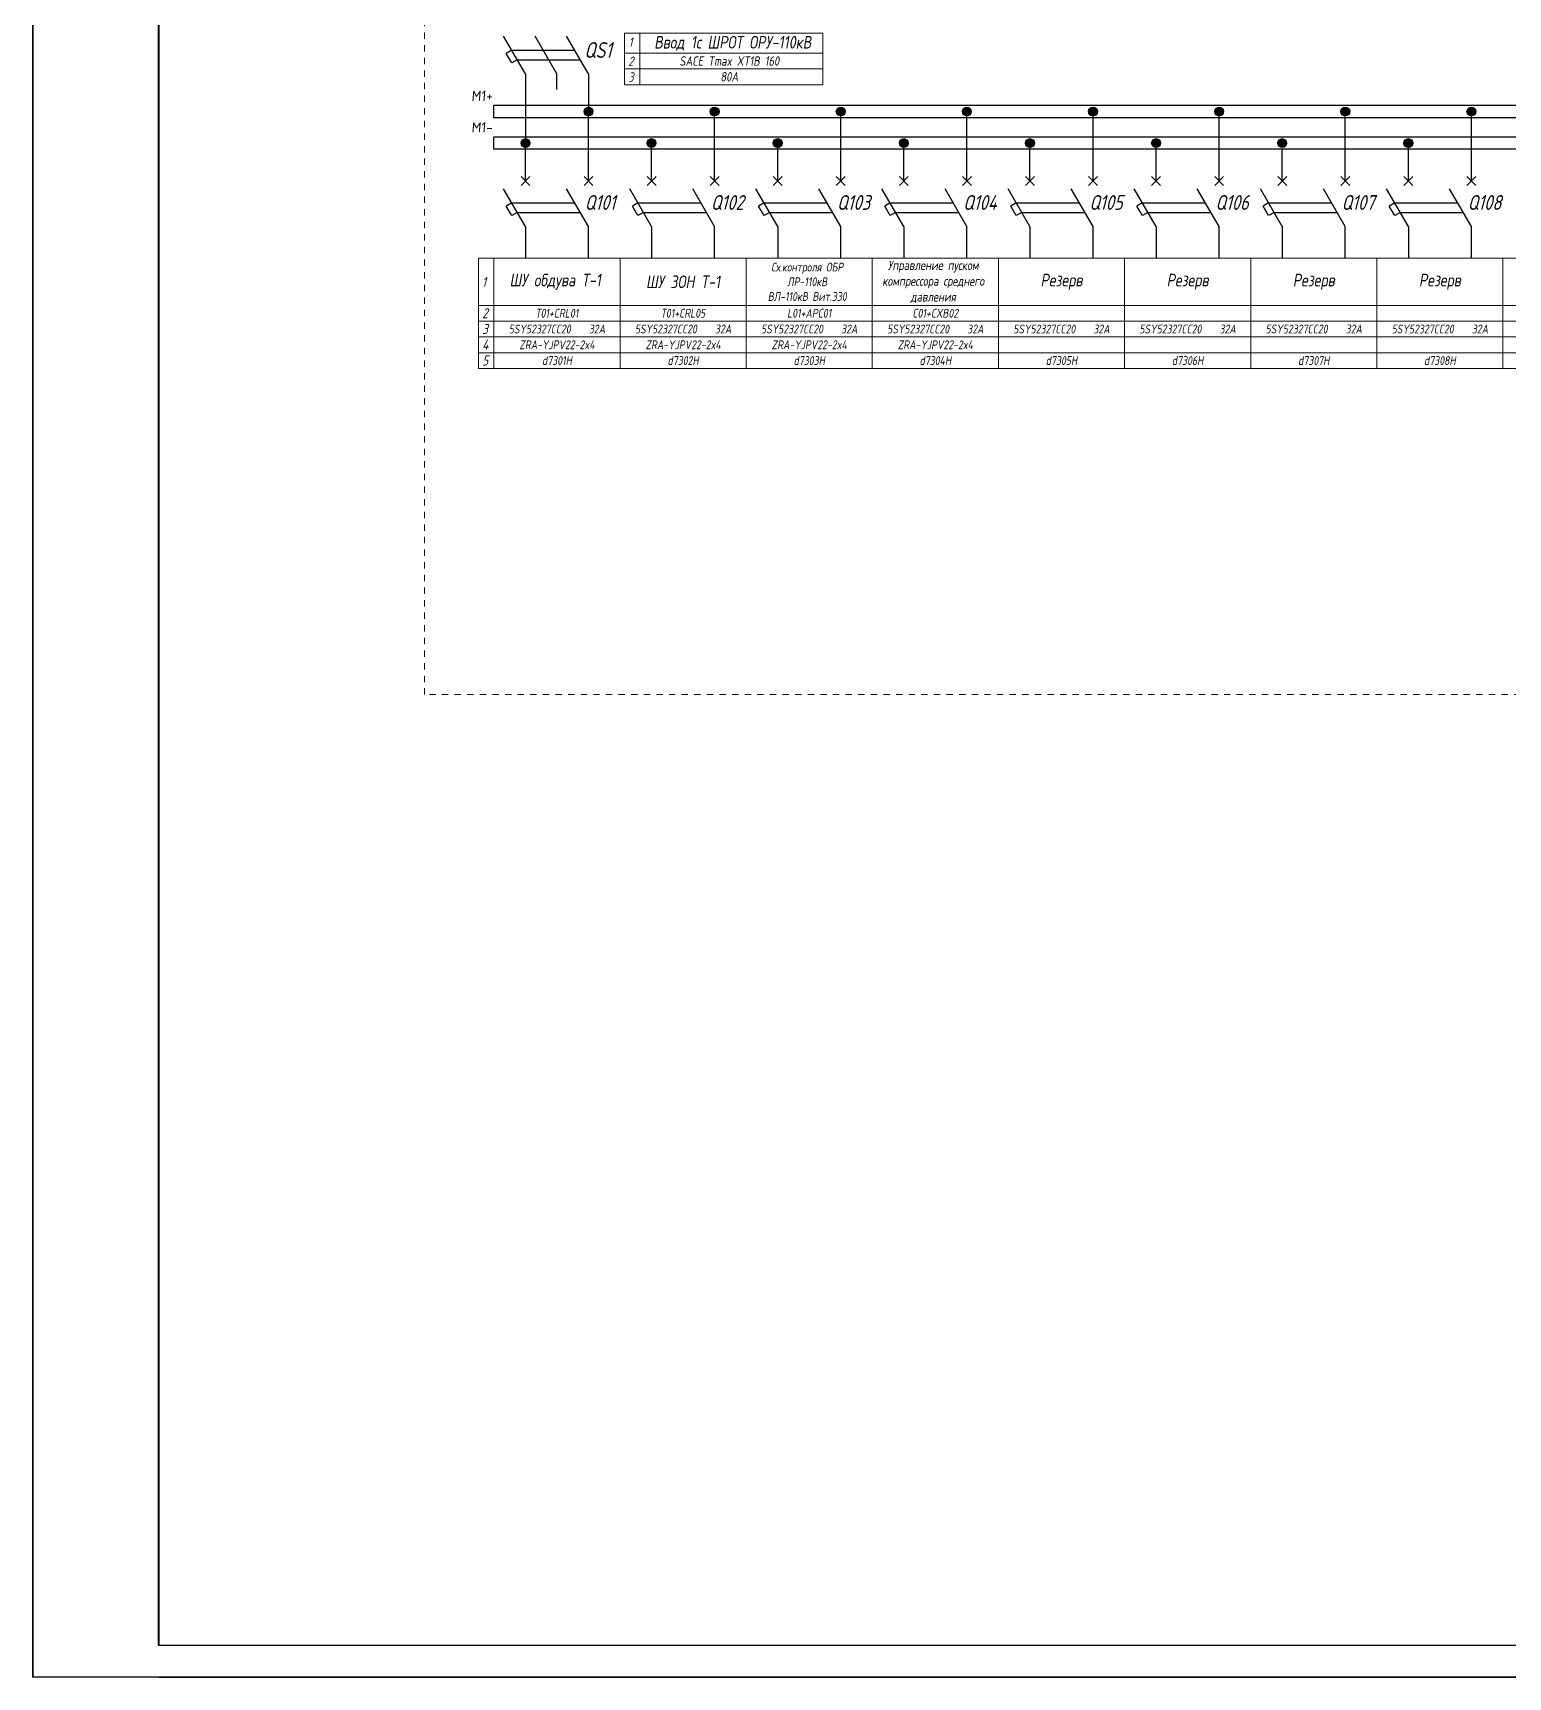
# Model space of a CAD drawing. Header units: millimetres. Extents: x 2704 to 4357, y 2919 to 4427.
# Drawn here: x 3002.2 to 3236.1, y 2926.7 to 3187.4 of the extents above; entities that cross this region are included whole.
import ezdxf

# ---------------------------------------------------------------- set-up
doc = ezdxf.new("R2010")
doc.units = ezdxf.units.MM
doc.linetypes.add('JIS_02_1.0', pattern=[2, 1, -1])
doc.styles.add('eskdw', font='', dxfattribs={"oblique": 10})
doc.styles.get("Standard").update_dxf_attribs({"font": '', "oblique": 10, "height": 2.5})
doc.styles.add('Гост', font='', dxfattribs={"oblique": 10, "height": 1.4})
doc.styles.add('Шины', font='', dxfattribs={"oblique": 5, "height": 1.2})
doc.styles.get('eskdw').set_extended_font_data('GOST type A')
doc.styles.get('Standard').set_extended_font_data('GOST type A')
doc.styles.get('Гост').set_extended_font_data('GOST type A')
doc.styles.get('Шины').set_extended_font_data('GOST type B')

msp = doc.modelspace()

# ---------------------------------------------------------------- hatches: boundary and pattern name
for points in [[(3091.03, 3174.95, 1), (3089.63, 3174.95, 1)], [(3091.03, 3174.95, 1), (3089.63, 3174.95, 1)], [(3111.02, 3174.95, 1), (3109.62, 3174.95, 1)], [(3111.02, 3174.95, 1), (3109.62, 3174.95, 1)], [(3131.02, 3174.95, 1), (3129.62, 3174.95, 1)], [(3151.02, 3174.95, 1), (3149.62, 3174.95, 1)], [(3151.02, 3174.95, 1), (3149.62, 3174.95, 1)], [(3171.02, 3174.95, 1), (3169.62, 3174.95, 1)], [(3191.02, 3174.95, 1), (3189.62, 3174.95, 1)], [(3211.02, 3174.95, 1), (3209.62, 3174.95, 1)], [(3231.02, 3174.95, 1), (3229.62, 3174.95, 1)], [(3231.02, 3174.95, 1), (3229.62, 3174.95, 1)], [(3081.03, 3169.95, 1), (3079.63, 3169.95, 1)], [(3081.03, 3169.95, 1), (3079.63, 3169.95, 1)], [(3101.02, 3169.95, 1), (3099.62, 3169.95, 1)], [(3101.02, 3169.95, 1), (3099.62, 3169.95, 1)], [(3121.02, 3169.95, 1), (3119.62, 3169.95, 1)], [(3121.02, 3169.95, 1), (3119.62, 3169.95, 1)], [(3141.02, 3169.95, 1), (3139.62, 3169.95, 1)], [(3141.02, 3169.95, 1), (3139.62, 3169.95, 1)], [(3161.02, 3169.95, 1), (3159.62, 3169.95, 1)], [(3181.02, 3169.95, 1), (3179.62, 3169.95, 1)], [(3201.02, 3169.95, 1), (3199.62, 3169.95, 1)], [(3221.02, 3169.95, 1), (3219.62, 3169.95, 1)], [(3221.02, 3169.95, 1), (3219.62, 3169.95, 1)], [(3221.02, 3169.95, 1), (3219.62, 3169.95, 1)]]:
    msp.add_hatch(color=256).paths.add_polyline_path(points)

# ---------------------------------------------------------------- linework, layer by layer
for p, q in [((3002.22, 3556.67), (3002.22, 2926.67)), ((3002.22, 2926.67), (3002.22, 3556.67)), ((3080.32, 3180.92), (3076.86, 3186.92)), ((3085.32, 3180.92), (3081.86, 3186.92)), ((3090.32, 3180.92), (3086.86, 3186.92)), ((3078.16, 3184.67), (3077.29, 3184.17)), ((3078.16, 3182.67), (3077.29, 3184.17)), ((3077.73, 3185.42), (3077.73, 3185.42)), ((3077.73, 3185.42), (3077.73, 3185.42)), ((3078.16, 3184.67), (3088.16, 3184.67)), ((3087.73, 3185.42), (3087.73, 3185.42)), ((3079.03, 3183.17), (3078.16, 3182.67)), ((3079.03, 3183.17), (3089.03, 3183.17)), ((3080.32, 3180.92), (3080.32, 3169.92)), ((3085.32, 3178.42), (3085.32, 3180.92)), ((3090.32, 3180.92), (3090.32, 3174.92)), ((3075.33, 3173.96), (3075.33, 3175.96)), ((3075.33, 3175.96), (3455.32, 3175.96)), ((3455.32, 3173.96), (3075.33, 3173.96)), ((3090.32, 3168.94), (3090.32, 3174.94)), ((3090.32, 3168.94), (3090.32, 3174.94)), ((3090.32, 3168.94), (3090.32, 3174.94)), ((3110.32, 3168.95), (3110.32, 3174.95)), ((3110.32, 3168.95), (3110.32, 3174.95)), ((3110.32, 3168.95), (3110.32, 3174.95)), ((3130.32, 3168.95), (3130.32, 3174.95)), ((3130.32, 3168.95), (3130.32, 3174.95)), ((3130.32, 3168.95), (3130.32, 3174.95)), ((3150.32, 3168.95), (3150.32, 3174.95)), ((3150.32, 3168.95), (3150.32, 3174.95)), ((3150.32, 3168.95), (3150.32, 3174.95)), ((3170.32, 3168.95), (3170.32, 3174.95)), ((3170.32, 3168.95), (3170.32, 3174.95)), ((3170.32, 3168.95), (3170.32, 3174.95)), ((3190.32, 3168.95), (3190.32, 3174.95)), ((3190.32, 3168.95), (3190.32, 3174.95)), ((3190.32, 3168.95), (3190.32, 3174.95)), ((3210.32, 3168.95), (3210.32, 3174.95)), ((3210.32, 3168.95), (3210.32, 3174.95)), ((3210.32, 3168.95), (3210.32, 3174.95)), ((3210.32, 3168.95), (3210.32, 3174.95)), ((3230.32, 3168.95), (3230.32, 3174.95)), ((3230.32, 3168.95), (3230.32, 3174.95)), ((3230.32, 3168.95), (3230.32, 3174.95)), ((3075.33, 3168.96), (3075.33, 3170.96)), ((3075.33, 3170.96), (3455.32, 3170.96)), ((3455.32, 3168.96), (3075.33, 3168.96)), ((3080.32, 3163.95), (3080.32, 3168.95)), ((3080.33, 3168.95), (3080.33, 3169.95)), ((3080.33, 3168.95), (3080.33, 3169.95)), ((3090.32, 3163.95), (3090.32, 3168.95)), ((3090.32, 3163.95), (3090.32, 3168.95)), ((3100.32, 3168.95), (3100.32, 3169.95)), ((3100.32, 3168.95), (3100.32, 3169.95)), ((3100.32, 3163.95), (3100.32, 3168.95)), ((3110.32, 3163.95), (3110.32, 3168.95)), ((3110.32, 3163.95), (3110.32, 3168.95)), ((3120.32, 3168.95), (3120.32, 3169.95)), ((3120.32, 3168.95), (3120.32, 3169.95)), ((3120.32, 3163.95), (3120.32, 3168.95)), ((3130.32, 3163.95), (3130.32, 3168.95)), ((3130.32, 3163.95), (3130.32, 3168.95)), ((3140.32, 3168.95), (3140.32, 3169.95)), ((3140.32, 3168.95), (3140.32, 3169.95)), ((3140.32, 3168.95), (3140.32, 3169.25)), ((3140.32, 3163.95), (3140.32, 3168.95)), ((3150.32, 3163.95), (3150.32, 3168.95)), ((3150.32, 3163.95), (3150.32, 3168.95)), ((3160.32, 3168.95), (3160.32, 3169.95)), ((3160.32, 3168.95), (3160.32, 3169.95)), ((3160.32, 3163.95), (3160.32, 3168.95)), ((3170.32, 3163.95), (3170.32, 3168.95)), ((3170.32, 3163.95), (3170.32, 3168.95)), ((3180.32, 3168.95), (3180.32, 3169.95)), ((3180.32, 3168.95), (3180.32, 3169.95)), ((3180.32, 3163.95), (3180.32, 3168.95)), ((3190.32, 3163.95), (3190.32, 3168.95)), ((3190.32, 3163.95), (3190.32, 3168.95)), ((3200.32, 3163.95), (3200.32, 3168.95)), ((3210.32, 3163.95), (3210.32, 3168.95)), ((3210.32, 3163.95), (3210.32, 3168.95)), ((3220.32, 3168.95), (3220.32, 3169.95)), ((3220.32, 3163.95), (3220.32, 3168.95)), ((3230.32, 3163.95), (3230.32, 3168.95)), ((3230.32, 3163.95), (3230.32, 3168.95)), ((3079.62, 3163.24), (3081.03, 3164.66)), ((3081.03, 3163.24), (3079.62, 3164.66)), ((3089.62, 3163.24), (3091.03, 3164.66)), ((3091.03, 3163.24), (3089.62, 3164.66)), ((3099.62, 3163.24), (3101.03, 3164.66)), ((3101.03, 3163.24), (3099.62, 3164.66)), ((3109.62, 3163.24), (3111.03, 3164.66)), ((3111.03, 3163.24), (3109.62, 3164.66)), ((3119.62, 3163.24), (3121.03, 3164.66)), ((3121.03, 3163.24), (3119.62, 3164.66)), ((3129.62, 3163.24), (3131.03, 3164.66)), ((3131.03, 3163.24), (3129.62, 3164.66)), ((3139.62, 3163.24), (3141.03, 3164.66)), ((3141.03, 3163.24), (3139.62, 3164.66)), ((3149.62, 3163.24), (3151.03, 3164.66)), ((3151.03, 3163.24), (3149.62, 3164.66)), ((3159.62, 3163.24), (3161.03, 3164.66)), ((3161.03, 3163.24), (3159.62, 3164.66)), ((3169.62, 3163.24), (3171.03, 3164.66)), ((3171.03, 3163.24), (3169.62, 3164.66)), ((3179.62, 3163.24), (3181.03, 3164.66)), ((3181.03, 3163.24), (3179.62, 3164.66)), ((3189.62, 3163.24), (3191.03, 3164.66)), ((3191.03, 3163.24), (3189.62, 3164.66)), ((3199.62, 3163.24), (3201.03, 3164.66)), ((3201.03, 3163.24), (3199.62, 3164.66)), ((3209.62, 3163.24), (3211.03, 3164.66)), ((3211.03, 3163.24), (3209.62, 3164.66)), ((3219.62, 3163.24), (3221.03, 3164.66)), ((3221.03, 3163.24), (3219.62, 3164.66)), ((3229.62, 3163.24), (3231.03, 3164.66)), ((3231.03, 3163.24), (3229.62, 3164.66)), ((3080.32, 3156.71), (3076.86, 3162.71)), ((3078.16, 3160.46), (3077.29, 3159.96)), ((3078.16, 3160.46), (3088.16, 3160.46)), ((3090.32, 3156.71), (3086.86, 3162.71)), ((3087.73, 3161.21), (3087.73, 3161.21)), ((3100.32, 3156.71), (3096.86, 3162.71)), ((3098.16, 3160.46), (3097.29, 3159.96)), ((3098.16, 3160.46), (3108.16, 3160.46)), ((3110.32, 3156.71), (3106.86, 3162.71)), ((3107.73, 3161.21), (3107.73, 3161.21)), ((3120.32, 3156.71), (3116.86, 3162.71)), ((3118.16, 3160.46), (3117.29, 3159.96)), ((3118.16, 3160.46), (3128.16, 3160.46)), ((3130.32, 3156.71), (3126.86, 3162.71)), ((3127.73, 3161.21), (3127.73, 3161.21)), ((3140.32, 3156.71), (3136.86, 3162.71)), ((3138.16, 3160.46), (3137.29, 3159.96)), ((3138.16, 3160.46), (3148.16, 3160.46)), ((3150.32, 3156.71), (3146.86, 3162.71)), ((3147.72, 3161.21), (3147.72, 3161.21)), ((3160.32, 3156.71), (3156.86, 3162.71)), ((3158.16, 3160.46), (3157.29, 3159.96)), ((3158.16, 3160.46), (3168.16, 3160.46)), ((3170.32, 3156.71), (3166.86, 3162.71)), ((3167.72, 3161.21), (3167.72, 3161.21)), ((3180.32, 3156.71), (3176.86, 3162.71)), ((3178.16, 3160.46), (3177.29, 3159.96)), ((3178.16, 3160.46), (3188.16, 3160.46)), ((3190.32, 3156.71), (3186.86, 3162.71)), ((3187.72, 3161.21), (3187.72, 3161.21)), ((3200.32, 3156.71), (3196.86, 3162.71)), ((3198.16, 3160.46), (3197.29, 3159.96)), ((3198.16, 3160.46), (3208.16, 3160.46)), ((3210.32, 3156.71), (3206.86, 3162.71)), ((3207.72, 3161.21), (3207.72, 3161.21)), ((3220.32, 3156.71), (3216.86, 3162.71)), ((3218.16, 3160.46), (3217.29, 3159.96)), ((3218.16, 3160.46), (3228.16, 3160.46)), ((3230.32, 3156.71), (3226.86, 3162.71)), ((3227.72, 3161.21), (3227.72, 3161.21)), ((3078.16, 3158.46), (3077.29, 3159.96)), ((3079.03, 3158.96), (3078.16, 3158.46)), ((3079.03, 3158.96), (3089.03, 3158.96)), ((3098.16, 3158.46), (3097.29, 3159.96)), ((3099.03, 3158.96), (3098.16, 3158.46)), ((3099.03, 3158.96), (3109.03, 3158.96)), ((3118.16, 3158.46), (3117.29, 3159.96)), ((3119.03, 3158.96), (3118.16, 3158.46)), ((3119.03, 3158.96), (3129.03, 3158.96)), ((3138.16, 3158.46), (3137.29, 3159.96)), ((3139.02, 3158.96), (3138.16, 3158.46)), ((3139.02, 3158.96), (3149.02, 3158.96)), ((3158.16, 3158.46), (3157.29, 3159.96)), ((3159.02, 3158.96), (3158.16, 3158.46)), ((3159.02, 3158.96), (3169.02, 3158.96)), ((3178.16, 3158.46), (3177.29, 3159.96)), ((3179.02, 3158.96), (3178.16, 3158.46)), ((3179.02, 3158.96), (3189.02, 3158.96)), ((3198.16, 3158.46), (3197.29, 3159.96)), ((3199.02, 3158.96), (3198.16, 3158.46)), ((3199.02, 3158.96), (3209.02, 3158.96)), ((3218.16, 3158.46), (3217.29, 3159.96)), ((3219.02, 3158.96), (3218.16, 3158.46)), ((3219.02, 3158.96), (3229.02, 3158.96)), ((3080.32, 3156.71), (3080.32, 3151.71)), ((3090.32, 3151.71), (3090.32, 3156.71)), ((3100.32, 3156.71), (3100.32, 3151.71)), ((3110.32, 3151.71), (3110.32, 3156.71)), ((3120.32, 3156.71), (3120.32, 3151.71)), ((3130.32, 3151.71), (3130.32, 3156.71)), ((3140.32, 3156.71), (3140.32, 3151.71)), ((3150.32, 3151.71), (3150.32, 3156.71)), ((3160.32, 3156.71), (3160.32, 3151.71)), ((3170.32, 3151.71), (3170.32, 3156.71)), ((3180.32, 3156.71), (3180.32, 3151.71)), ((3190.32, 3151.71), (3190.32, 3156.71)), ((3200.32, 3156.71), (3200.32, 3151.71)), ((3210.32, 3151.71), (3210.32, 3156.71)), ((3220.32, 3156.71), (3220.32, 3151.71)), ((3230.32, 3151.71), (3230.32, 3156.71)), ((3893.22, 2926.67), (3002.22, 2926.67)), ((3022.22, 2926.67), (3893.22, 2926.67))]:
    msp.add_line(p, q)
at = {"lineweight": 40}
msp.add_line((3022.22, 2931.67), (3022.22, 3551.67), dxfattribs=at)
at = {"linetype": 'JIS_02_1.0', "lineweight": 15}
for p, q in [((3064.33, 3082.48), (3064.33, 3198.17)), ((3866.09, 3082.48), (3064.33, 3082.48))]:
    msp.add_line(p, q, dxfattribs=at)
at = {"lineweight": 9}
for p, q in [((3096.02, 3187.4), (3127.48, 3187.4)), ((3096.02, 3187.4), (3096.02, 3179.21)), ((3098.47, 3187.4), (3098.47, 3181.71)), ((3098.47, 3187.4), (3098.47, 3179.21)), ((3127.48, 3187.4), (3127.48, 3179.21)), ((3096.02, 3184.21), (3098.47, 3184.21)), ((3098.47, 3184.21), (3099.15, 3184.21)), ((3099.15, 3184.21), (3127.48, 3184.21)), ((3096.02, 3181.71), (3098.47, 3181.71)), ((3098.47, 3181.71), (3099.15, 3181.71)), ((3099.15, 3181.71), (3127.48, 3181.71)), ((3096.02, 3179.21), (3098.47, 3179.21)), ((3098.47, 3179.21), (3099.15, 3179.21)), ((3099.15, 3179.21), (3127.48, 3179.21)), ((3072.88, 3151.71), (3075.32, 3151.71)), ((3072.88, 3151.71), (3072.88, 3134.21)), ((3075.32, 3151.71), (3075.32, 3134.21)), ((3075.32, 3151.71), (3395.32, 3151.71)), ((3095.32, 3151.71), (3095.32, 3134.21)), ((3115.32, 3151.71), (3115.32, 3134.21)), ((3135.32, 3151.71), (3135.32, 3136.71)), ((3135.32, 3151.71), (3135.32, 3134.21)), ((3155.32, 3151.71), (3155.32, 3134.21)), ((3175.32, 3151.71), (3175.32, 3134.21)), ((3195.32, 3151.71), (3195.32, 3134.21)), ((3215.32, 3151.71), (3215.32, 3134.21)), ((3235.32, 3151.71), (3235.32, 3134.21)), ((3075.32, 3146.71), (3075.32, 3134.21)), ((3075.32, 3146.71), (3075.32, 3134.21)), ((3075.32, 3146.71), (3075.32, 3134.21)), ((3072.88, 3144.21), (3255.32, 3144.21)), ((3072.88, 3141.71), (3075.32, 3141.71)), ((3075.32, 3141.71), (3255.32, 3141.71)), ((3072.88, 3139.21), (3075.32, 3139.21)), ((3075.32, 3139.21), (3255.32, 3139.21)), ((3072.88, 3136.71), (3075.32, 3136.71)), ((3075.32, 3136.71), (3255.32, 3136.71)), ((3072.88, 3134.21), (3075.32, 3134.21)), ((3075.32, 3134.21), (3255.32, 3134.21))]:
    msp.add_line(p, q, dxfattribs=at)
at = {"lineweight": 30}
msp.add_line((3888.22, 2931.67), (3022.22, 2931.67), dxfattribs=at)
for centre in [(3090.33, 3174.95), (3090.33, 3174.95), (3110.32, 3174.95), (3110.32, 3174.95), (3130.32, 3174.95), (3150.32, 3174.95), (3150.32, 3174.95), (3170.32, 3174.95), (3190.32, 3174.95), (3210.32, 3174.95), (3230.32, 3174.95), (3230.32, 3174.95), (3080.33, 3169.95), (3080.33, 3169.95), (3100.32, 3169.95), (3100.32, 3169.95), (3120.32, 3169.95), (3120.32, 3169.95), (3140.32, 3169.95), (3140.32, 3169.95), (3160.32, 3169.95), (3180.32, 3169.95), (3200.32, 3169.95), (3220.32, 3169.95), (3220.32, 3169.95), (3220.32, 3169.95)]:
    msp.add_circle(centre, 0.7)

# ---------------------------------------------------------------- texts
at = {"lineweight": 9, "style": 'eskdw', "oblique": 15}
for s, height, p in [('1', 1.5, (3096.67, 3185.2)), ('2', 1.5, (3096.61, 3182.16)), ('3', 1.5, (3096.61, 3179.66)), ('1', 1.6, (3073.43, 3147.11)), ('2', 1.6, (3073.46, 3142.17)), ('3', 1.6, (3073.46, 3139.67)), ('4', 1.6, (3073.46, 3137.17)), ('5', 1.6, (3073.46, 3134.67))]:
    msp.add_text(s, height=height, dxfattribs=at).set_placement(p)
at = {"style": 'eskdw', "oblique": 15}
for s, height, p in [('QS1', 2.5, (3089.64, 3183.46)), ('Q101', 2.355, (3089.72, 3159.35)), ('Q102', 2.355, (3109.72, 3159.35)), ('Q103', 2.355, (3129.72, 3159.35)), ('Q104', 2.355, (3149.72, 3159.35)), ('Q105', 2.355, (3169.72, 3159.35)), ('Q106', 2.355, (3189.72, 3159.35)), ('Q107', 2.355, (3209.72, 3159.35)), ('Q108', 2.355, (3229.72, 3159.35))]:
    msp.add_text(s, height=height, dxfattribs=at).set_placement(p)
at = {"lineweight": 9, "insert": (3113.19, 3185.78), "char_height": 2, "attachment_point": 5, "style": 'Гост'}
msp.add_mtext_dynamic_manual_height_columns('{\\fGOST type A|b0|i0|c2|p34;Ввод 1с ШРОТ ОРУ-110кВ}', width=48.4284, gutter_width=6, heights=[0], dxfattribs=at)
at = {"lineweight": 9, "width": 20, "attachment_point": 5}
for s, insert, char_height in [('{\\fGOST 2.304 type A|b0|i0|c0|p34;SACE Tmax XT1B 160 }', (3112.65, 3182.96), 1.5), ('{\\fGOST 2.304 type A|b0|i0|c0|p34;80\\fGOST 2.304 type A|b0|i0|c204|p34;А}', (3112.65, 3180.46), 1.5), ('{\\fGOST 2.304 type A|b0|i0|c204|p34;Т01+CRL01}', (3085.32, 3142.96), 1.4), ('{\\fGOST 2.304 type A|b0|i0|c204|p34;Т01+CRL05}', (3105.32, 3142.96), 1.4), ('{\\fGOST 2.304 type A|b0|i0|c204|p34;L01+APC01}', (3125.32, 3142.96), 1.4), ('{\\fGOST 2.304 type A|b0|i0|c204|p34;C01+CXB02}', (3145.32, 3142.96), 1.4), ('{\\fGOST 2.304 type A|b0|i0|c204|p34;5SY52327CC20    32А}', (3085.32, 3140.46), 1.4), ('{\\fGOST 2.304 type A|b0|i0|c204|p34;5SY52327CC20    32А}', (3105.32, 3140.46), 1.4), ('{\\fGOST 2.304 type A|b0|i0|c204|p34;5SY52327CC20    32А}', (3125.32, 3140.46), 1.4), ('{\\fGOST 2.304 type A|b0|i0|c204|p34;5SY52327CC20    32А}', (3145.32, 3140.46), 1.4), ('{\\fGOST 2.304 type A|b0|i0|c204|p34;5SY52327CC20    32А}', (3165.32, 3140.46), 1.4), ('{\\fGOST 2.304 type A|b0|i0|c204|p34;5SY52327CC20    32А}', (3185.32, 3140.46), 1.4), ('{\\fGOST 2.304 type A|b0|i0|c204|p34;5SY52327CC20    32А}', (3205.32, 3140.46), 1.4), ('{\\fGOST 2.304 type A|b0|i0|c204|p34;5SY52327CC20    32А}', (3225.32, 3140.46), 1.4), ('{\\fGOST 2.304 type A|b0|i0|c204|p34;ZRA-YJPV22-2x4}', (3085.32, 3137.96), 1.4), ('{\\fGOST 2.304 type A|b0|i0|c204|p34;ZRA-YJPV22-2x4}', (3105.32, 3137.96), 1.4), ('{\\fGOST 2.304 type A|b0|i0|c204|p34;ZRA-YJPV22-2x4}', (3125.32, 3137.96), 1.4), ('{\\fGOST 2.304 type A|b0|i0|c204|p34;ZRA-YJPV22-2x4}', (3145.32, 3137.96), 1.4), ('{\\fGOST 2.304 type A|b0|i0|c204|p34;d7301H}', (3085.32, 3135.46), 1.4), ('{\\fGOST 2.304 type A|b0|i0|c204|p34;d7302H}', (3105.32, 3135.46), 1.4), ('{\\fGOST 2.304 type A|b0|i0|c204|p34;d7303H}', (3125.32, 3135.46), 1.4), ('{\\fGOST 2.304 type A|b0|i0|c204|p34;d7304H}', (3145.32, 3135.46), 1.4), ('{\\fGOST 2.304 type A|b0|i0|c204|p34;d7305H}', (3165.32, 3135.46), 1.4), ('{\\fGOST 2.304 type A|b0|i0|c204|p34;d7306H}', (3185.32, 3135.46), 1.4), ('{\\fGOST 2.304 type A|b0|i0|c204|p34;d7307H}', (3205.32, 3135.46), 1.4), ('{\\fGOST 2.304 type A|b0|i0|c204|p34;d7308H}', (3225.32, 3135.46), 1.4)]:
    msp.add_mtext(s, dxfattribs=dict(at, insert=insert, char_height=char_height))
at = {"char_height": 1.5, "attachment_point": 1, "style": 'Шины'}
for s, insert in [(' {\\H1.0833x;М1+}', (3071.74, 3178.25)), (' {\\H1.0833x;М1-}', (3071.74, 3173.25))]:
    msp.add_mtext_dynamic_manual_height_columns(s, width=3.866, gutter_width=6, heights=[0], dxfattribs=dict(at, insert=insert))
at = {"lineweight": 9, "attachment_point": 5, "style": 'Гост'}
for s, insert, char_height, width in [('\\pl-0.63;Сх.контроля ОБР \\PЛР-110кВ \\PВЛ-110кВ Вит.330', (3125.32, 3147.95), 1.4, 21.2386), ('\\pl-0.54;{\\fGOST 2.304 type A|b0|i0|c204|p34;ШУ} {\\fGOST 2.304 type A|b0|i0|c204|p34;обдува} {\\fGOST 2.304 type A|b0|i0|c204|p34;Т}-1', (3085.32, 3147.95), 2, 20), ('{\\fGOST 2.304 type A|b0|i0|c204|p34;ШУ} {\\fGOST 2.304 type A|b0|i0|c204|p34;ЗОН} {\\fGOST 2.304 type A|b0|i0|c204|p34;Т}-1', (3105.32, 3147.95), 2, 20), ('{\\fGOST 2.304 type A|b0|i0|c204|p34;Резерв}', (3165.32, 3147.95), 2, 20), ('{\\fGOST 2.304 type A|b0|i0|c204|p34;Резерв}', (3185.32, 3147.95), 2, 20), ('{\\fGOST 2.304 type A|b0|i0|c204|p34;Резерв}', (3205.32, 3147.95), 2, 20), ('{\\fGOST 2.304 type A|b0|i0|c204|p34;Резерв}', (3225.32, 3147.95), 2, 20)]:
    msp.add_mtext(s, dxfattribs=dict(at, insert=insert, char_height=char_height, width=width))
at = {"color": 1, "lineweight": 9, "insert": (3145.32, 3147.95), "char_height": 1.5, "width": 20, "attachment_point": 5, "style": 'Гост'}
msp.add_mtext('\\pl-0.675;{\\C256;Управление пуском компрессора среднего давления}', dxfattribs=at)

doc.saveas('drawing.dxf')
